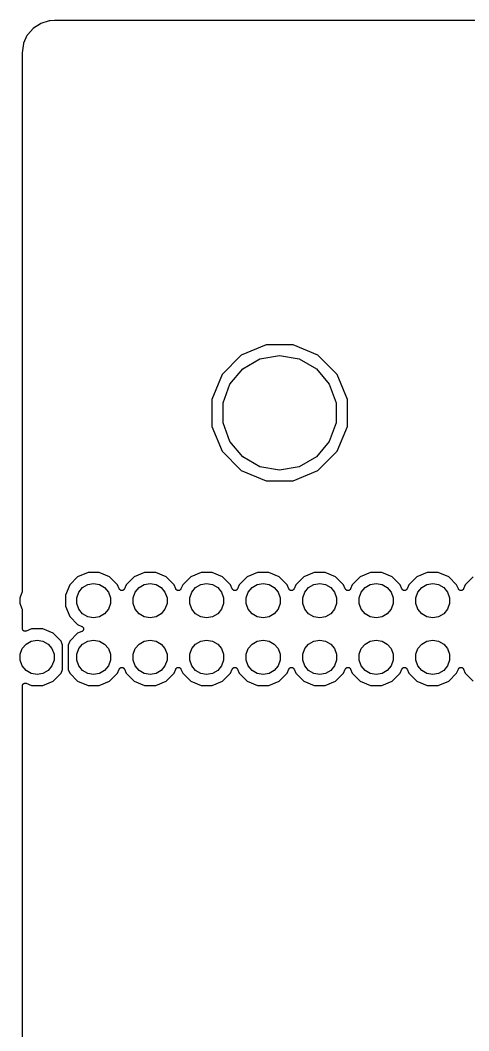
# Model space of a CAD drawing. Extents: x 121 to 245, y -148 to -51.
# Drawn here: x 121.16 to 141.32, y -96.02 to -50.65 of the extents above; entities that cross this region are included whole.
import ezdxf

# ---------------------------------------------------------------- set-up
doc = ezdxf.new("R2010")
doc.units = 0
doc.header["$MEASUREMENT"] = 0
doc.layers.add('BLACK', color=7, linetype='CONTINUOUS')

msp = doc.modelspace()

# ---------------------------------------------------------------- linework, layer by layer
at = {"layer": 'BLACK', "linetype": 'CONTINUOUS'}
for p, q in [((121.765, -50.9917), (122.072, -50.7928)), ((122.072, -50.7928), (122.089, -50.7858)), ((122.089, -50.7858), (122.105, -50.7777)), ((122.105, -50.7777), (122.479, -50.6657)), ((122.479, -50.6657), (122.493, -50.6641)), ((122.493, -50.6641), (122.506, -50.6607)), ((122.506, -50.6607), (122.7, -50.6463)), ((122.7, -50.6463), (122.705, -50.6468)), ((122.705, -50.6468), (122.709, -50.646)), ((122.709, -50.646), (243.026, -50.646)), ((121.499, -51.2924), (121.738, -51.0154)), ((121.738, -51.0154), (121.752, -51.004)), ((121.752, -51.004), (121.765, -50.9917)), ((121.259, -52.1044), (121.319, -51.6901)), ((121.319, -51.6901), (121.324, -51.673)), ((121.324, -51.673), (121.329, -51.6555)), ((121.329, -51.6555), (121.48, -51.3227)), ((121.48, -51.3227), (121.49, -51.3078)), ((121.49, -51.3078), (121.499, -51.2924)), ((121.258, -52.1224), (121.26, -52.1134)), ((121.258, -76.3146), (121.258, -52.1224)), ((121.26, -52.1134), (121.259, -52.1044)), ((132.21, -65.2272), (131.09, -65.6912)), ((133.423, -65.2272), (132.21, -65.2272)), ((134.543, -65.6912), (133.423, -65.2272)), ((131.09, -65.6912), (130.233, -66.5486)), ((131.934, -65.8516), (132.817, -65.696)), ((132.817, -65.696), (133.699, -65.8516)), ((135.401, -66.5486), (134.543, -65.6912)), ((131.159, -66.2994), (131.934, -65.8516)), ((133.699, -65.8516), (134.474, -66.2994)), ((130.233, -66.5486), (129.769, -67.6689)), ((130.583, -66.9856), (131.159, -66.2994)), ((134.474, -66.2994), (135.05, -66.9856)), ((135.865, -67.6689), (135.401, -66.5486)), ((130.277, -67.8273), (130.583, -66.9856)), ((135.05, -66.9856), (135.357, -67.8273)), ((129.769, -67.6689), (129.769, -68.8815)), ((130.277, -68.7231), (130.277, -67.8273)), ((135.357, -67.8273), (135.357, -68.7231)), ((135.865, -68.8815), (135.865, -67.6689)), ((129.769, -68.8815), (130.233, -70.0018)), ((130.583, -69.5648), (130.277, -68.7231)), ((135.357, -68.7231), (135.05, -69.5648)), ((135.401, -70.0018), (135.865, -68.8815)), ((131.159, -70.251), (130.583, -69.5648)), ((135.05, -69.5648), (134.474, -70.251)), ((130.233, -70.0018), (131.09, -70.8592)), ((131.934, -70.6988), (131.159, -70.251)), ((134.474, -70.251), (133.699, -70.6988)), ((134.543, -70.8592), (135.401, -70.0018)), ((132.817, -70.8544), (131.934, -70.6988)), ((133.699, -70.6988), (132.817, -70.8544)), ((131.09, -70.8592), (132.21, -71.3232)), ((133.423, -71.3232), (134.543, -70.8592)), ((132.21, -71.3232), (133.423, -71.3232)), ((123.742, -75.633), (123.385, -75.9897)), ((124.208, -75.44), (123.742, -75.633)), ((124.712, -75.44), (124.208, -75.44)), ((125.178, -75.633), (124.712, -75.44)), ((125.535, -75.9897), (125.178, -75.633)), ((126.282, -75.633), (125.925, -75.9897)), ((126.748, -75.44), (126.282, -75.633)), ((127.252, -75.44), (126.748, -75.44)), ((127.718, -75.633), (127.252, -75.44)), ((128.075, -75.9897), (127.718, -75.633)), ((128.822, -75.633), (128.465, -75.9897)), ((129.288, -75.44), (128.822, -75.633)), ((129.792, -75.44), (129.288, -75.44)), ((130.258, -75.633), (129.792, -75.44)), ((130.615, -75.9897), (130.258, -75.633)), ((131.362, -75.633), (131.005, -75.9897)), ((131.828, -75.44), (131.362, -75.633)), ((132.332, -75.44), (131.828, -75.44)), ((132.798, -75.633), (132.332, -75.44)), ((133.155, -75.9897), (132.798, -75.633)), ((133.902, -75.633), (133.545, -75.9897)), ((134.368, -75.44), (133.902, -75.633)), ((134.872, -75.44), (134.368, -75.44)), ((135.338, -75.633), (134.872, -75.44)), ((135.695, -75.9897), (135.338, -75.633)), ((136.442, -75.633), (136.085, -75.9897)), ((136.908, -75.44), (136.442, -75.633)), ((137.412, -75.44), (136.908, -75.44)), ((137.878, -75.633), (137.412, -75.44)), ((138.235, -75.9897), (137.878, -75.633)), ((138.982, -75.633), (138.625, -75.9897)), ((139.448, -75.44), (138.982, -75.633)), ((139.952, -75.44), (139.448, -75.44)), ((140.418, -75.633), (139.952, -75.44)), ((140.775, -75.9897), (140.418, -75.633)), ((141.522, -75.633), (141.165, -75.9897)), ((123.385, -75.9897), (123.192, -76.4558)), ((123.792, -76.3221), (123.964, -76.1168)), ((123.964, -76.1168), (124.196, -75.9828)), ((124.196, -75.9828), (124.46, -75.9363)), ((124.46, -75.9363), (124.724, -75.9828)), ((124.724, -75.9828), (124.956, -76.1168)), ((124.956, -76.1168), (125.128, -76.3221)), ((125.613, -76.1773), (125.535, -75.9897)), ((125.622, -76.1913), (125.613, -76.1773)), ((125.629, -76.2061), (125.622, -76.1913)), ((125.633, -76.2098), (125.629, -76.2061)), ((125.636, -76.2145), (125.633, -76.2098)), ((125.65, -76.2246), (125.636, -76.2145)), ((125.662, -76.2359), (125.65, -76.2246)), ((125.81, -76.2246), (125.798, -76.2359)), ((125.824, -76.2145), (125.81, -76.2246)), ((125.827, -76.2098), (125.824, -76.2145)), ((125.831, -76.2061), (125.827, -76.2098)), ((125.838, -76.1913), (125.831, -76.2061)), ((125.847, -76.1773), (125.838, -76.1913)), ((125.925, -75.9897), (125.847, -76.1773)), ((126.332, -76.3221), (126.504, -76.1168)), ((126.504, -76.1168), (126.736, -75.9828)), ((126.736, -75.9828), (127, -75.9363)), ((127, -75.9363), (127.264, -75.9828)), ((127.264, -75.9828), (127.496, -76.1168)), ((127.496, -76.1168), (127.668, -76.3221)), ((128.153, -76.1773), (128.075, -75.9897)), ((128.162, -76.1913), (128.153, -76.1773)), ((128.169, -76.2061), (128.162, -76.1913)), ((128.173, -76.2098), (128.169, -76.2061)), ((128.176, -76.2145), (128.173, -76.2098)), ((128.19, -76.2246), (128.176, -76.2145)), ((128.202, -76.2359), (128.19, -76.2246)), ((128.35, -76.2246), (128.338, -76.2359)), ((128.364, -76.2145), (128.35, -76.2246)), ((128.367, -76.2098), (128.364, -76.2145)), ((128.371, -76.2061), (128.367, -76.2098)), ((128.378, -76.1913), (128.371, -76.2061)), ((128.387, -76.1773), (128.378, -76.1913)), ((128.465, -75.9897), (128.387, -76.1773)), ((128.872, -76.3221), (129.044, -76.1168)), ((129.044, -76.1168), (129.276, -75.9828)), ((129.276, -75.9828), (129.54, -75.9363)), ((129.54, -75.9363), (129.804, -75.9828)), ((129.804, -75.9828), (130.036, -76.1168)), ((130.036, -76.1168), (130.208, -76.3221)), ((130.693, -76.1773), (130.615, -75.9897)), ((130.702, -76.1913), (130.693, -76.1773)), ((130.709, -76.2061), (130.702, -76.1913)), ((130.713, -76.2098), (130.709, -76.2061)), ((130.716, -76.2145), (130.713, -76.2098)), ((130.73, -76.2246), (130.716, -76.2145)), ((130.742, -76.2359), (130.73, -76.2246)), ((130.89, -76.2246), (130.878, -76.2359)), ((130.904, -76.2145), (130.89, -76.2246)), ((130.907, -76.2098), (130.904, -76.2145)), ((130.911, -76.2061), (130.907, -76.2098)), ((130.918, -76.1913), (130.911, -76.2061)), ((130.927, -76.1773), (130.918, -76.1913)), ((131.005, -75.9897), (130.927, -76.1773)), ((131.412, -76.3221), (131.584, -76.1168)), ((131.584, -76.1168), (131.816, -75.9828)), ((131.816, -75.9828), (132.08, -75.9363)), ((132.08, -75.9363), (132.344, -75.9828)), ((132.344, -75.9828), (132.576, -76.1168)), ((132.576, -76.1168), (132.748, -76.3221)), ((133.233, -76.1773), (133.155, -75.9897)), ((133.242, -76.1913), (133.233, -76.1773)), ((133.249, -76.2061), (133.242, -76.1913)), ((133.253, -76.2098), (133.249, -76.2061)), ((133.256, -76.2145), (133.253, -76.2098)), ((133.27, -76.2246), (133.256, -76.2145)), ((133.282, -76.2359), (133.27, -76.2246)), ((133.43, -76.2246), (133.418, -76.2359)), ((133.444, -76.2145), (133.43, -76.2246)), ((133.447, -76.2098), (133.444, -76.2145)), ((133.451, -76.2061), (133.447, -76.2098)), ((133.458, -76.1913), (133.451, -76.2061)), ((133.467, -76.1773), (133.458, -76.1913)), ((133.545, -75.9897), (133.467, -76.1773)), ((133.952, -76.3221), (134.124, -76.1168)), ((134.124, -76.1168), (134.356, -75.9828)), ((134.356, -75.9828), (134.62, -75.9363)), ((134.62, -75.9363), (134.884, -75.9828)), ((134.884, -75.9828), (135.116, -76.1168)), ((135.116, -76.1168), (135.288, -76.3221)), ((135.773, -76.1773), (135.695, -75.9897)), ((135.782, -76.1913), (135.773, -76.1773)), ((135.789, -76.2061), (135.782, -76.1913)), ((135.793, -76.2098), (135.789, -76.2061)), ((135.796, -76.2145), (135.793, -76.2098)), ((135.81, -76.2246), (135.796, -76.2145)), ((135.822, -76.2359), (135.81, -76.2246)), ((135.97, -76.2246), (135.958, -76.2359)), ((135.984, -76.2145), (135.97, -76.2246)), ((135.987, -76.2098), (135.984, -76.2145)), ((135.991, -76.2061), (135.987, -76.2098)), ((135.998, -76.1913), (135.991, -76.2061)), ((136.007, -76.1773), (135.998, -76.1913)), ((136.085, -75.9897), (136.007, -76.1773)), ((136.492, -76.3221), (136.664, -76.1168)), ((136.664, -76.1168), (136.896, -75.9828)), ((136.896, -75.9828), (137.16, -75.9363)), ((137.16, -75.9363), (137.424, -75.9828)), ((137.424, -75.9828), (137.656, -76.1168)), ((137.656, -76.1168), (137.828, -76.3221)), ((138.313, -76.1773), (138.235, -75.9897)), ((138.322, -76.1913), (138.313, -76.1773)), ((138.329, -76.2061), (138.322, -76.1913)), ((138.333, -76.2098), (138.329, -76.2061)), ((138.336, -76.2145), (138.333, -76.2098)), ((138.35, -76.2246), (138.336, -76.2145)), ((138.362, -76.2359), (138.35, -76.2246)), ((138.51, -76.2246), (138.498, -76.2359)), ((138.524, -76.2145), (138.51, -76.2246)), ((138.527, -76.2098), (138.524, -76.2145)), ((138.531, -76.2061), (138.527, -76.2098)), ((138.538, -76.1913), (138.531, -76.2061)), ((138.547, -76.1773), (138.538, -76.1913)), ((138.625, -75.9897), (138.547, -76.1773)), ((139.032, -76.3221), (139.204, -76.1168)), ((139.204, -76.1168), (139.436, -75.9828)), ((139.436, -75.9828), (139.7, -75.9363)), ((139.7, -75.9363), (139.964, -75.9828)), ((139.964, -75.9828), (140.196, -76.1168)), ((140.196, -76.1168), (140.368, -76.3221)), ((140.853, -76.1773), (140.775, -75.9897)), ((140.862, -76.1913), (140.853, -76.1773)), ((140.869, -76.2061), (140.862, -76.1913)), ((140.873, -76.2098), (140.869, -76.2061)), ((140.876, -76.2145), (140.873, -76.2098)), ((140.89, -76.2246), (140.876, -76.2145)), ((140.902, -76.2359), (140.89, -76.2246)), ((141.05, -76.2246), (141.038, -76.2359)), ((141.064, -76.2145), (141.05, -76.2246)), ((141.067, -76.2098), (141.064, -76.2145)), ((141.071, -76.2061), (141.067, -76.2098)), ((141.078, -76.1913), (141.071, -76.2061)), ((141.087, -76.1773), (141.078, -76.1913)), ((141.165, -75.9897), (141.087, -76.1773)), ((121.16, -76.574), (121.252, -76.3221)), ((121.16, -76.842), (121.16, -76.574)), ((121.252, -76.3221), (121.258, -76.3146)), ((123.192, -76.4558), (123.192, -76.9602)), ((123.7, -76.574), (123.792, -76.3221)), ((123.7, -76.842), (123.7, -76.574)), ((125.128, -76.3221), (125.22, -76.574)), ((125.22, -76.574), (125.22, -76.842)), ((125.667, -76.238), (125.662, -76.2359)), ((125.671, -76.2414), (125.667, -76.238)), ((125.687, -76.2464), (125.671, -76.2414)), ((125.703, -76.2527), (125.687, -76.2464)), ((125.708, -76.253), (125.703, -76.2527)), ((125.713, -76.2547), (125.708, -76.253)), ((125.73, -76.2539), (125.713, -76.2547)), ((125.747, -76.2547), (125.73, -76.2539)), ((125.752, -76.253), (125.747, -76.2547)), ((125.757, -76.2527), (125.752, -76.253)), ((125.773, -76.2464), (125.757, -76.2527)), ((125.789, -76.2414), (125.773, -76.2464)), ((125.793, -76.238), (125.789, -76.2414)), ((125.798, -76.2359), (125.793, -76.238)), ((126.24, -76.574), (126.332, -76.3221)), ((126.24, -76.842), (126.24, -76.574)), ((127.668, -76.3221), (127.76, -76.574)), ((127.76, -76.574), (127.76, -76.842)), ((128.207, -76.238), (128.202, -76.2359)), ((128.211, -76.2414), (128.207, -76.238)), ((128.227, -76.2464), (128.211, -76.2414)), ((128.243, -76.2527), (128.227, -76.2464)), ((128.248, -76.253), (128.243, -76.2527)), ((128.253, -76.2547), (128.248, -76.253)), ((128.27, -76.2539), (128.253, -76.2547)), ((128.287, -76.2547), (128.27, -76.2539)), ((128.292, -76.253), (128.287, -76.2547)), ((128.297, -76.2527), (128.292, -76.253)), ((128.313, -76.2464), (128.297, -76.2527)), ((128.329, -76.2414), (128.313, -76.2464)), ((128.333, -76.238), (128.329, -76.2414)), ((128.338, -76.2359), (128.333, -76.238)), ((128.78, -76.574), (128.872, -76.3221)), ((128.78, -76.842), (128.78, -76.574)), ((130.208, -76.3221), (130.3, -76.574)), ((130.3, -76.574), (130.3, -76.842)), ((130.747, -76.238), (130.742, -76.2359)), ((130.751, -76.2414), (130.747, -76.238)), ((130.767, -76.2464), (130.751, -76.2414)), ((130.783, -76.2527), (130.767, -76.2464)), ((130.788, -76.253), (130.783, -76.2527)), ((130.793, -76.2547), (130.788, -76.253)), ((130.81, -76.2539), (130.793, -76.2547)), ((130.827, -76.2547), (130.81, -76.2539)), ((130.832, -76.253), (130.827, -76.2547)), ((130.837, -76.2527), (130.832, -76.253)), ((130.853, -76.2464), (130.837, -76.2527)), ((130.869, -76.2414), (130.853, -76.2464)), ((130.873, -76.238), (130.869, -76.2414)), ((130.878, -76.2359), (130.873, -76.238)), ((131.32, -76.574), (131.412, -76.3221)), ((131.32, -76.842), (131.32, -76.574)), ((132.748, -76.3221), (132.84, -76.574)), ((132.84, -76.574), (132.84, -76.842)), ((133.287, -76.238), (133.282, -76.2359)), ((133.291, -76.2414), (133.287, -76.238)), ((133.307, -76.2464), (133.291, -76.2414)), ((133.323, -76.2527), (133.307, -76.2464)), ((133.328, -76.253), (133.323, -76.2527)), ((133.333, -76.2547), (133.328, -76.253)), ((133.35, -76.2539), (133.333, -76.2547)), ((133.367, -76.2547), (133.35, -76.2539)), ((133.372, -76.253), (133.367, -76.2547)), ((133.377, -76.2527), (133.372, -76.253)), ((133.393, -76.2464), (133.377, -76.2527)), ((133.409, -76.2414), (133.393, -76.2464)), ((133.413, -76.238), (133.409, -76.2414)), ((133.418, -76.2359), (133.413, -76.238)), ((133.86, -76.574), (133.952, -76.3221)), ((133.86, -76.842), (133.86, -76.574)), ((135.288, -76.3221), (135.38, -76.574)), ((135.38, -76.574), (135.38, -76.842)), ((135.827, -76.238), (135.822, -76.2359)), ((135.831, -76.2414), (135.827, -76.238)), ((135.847, -76.2464), (135.831, -76.2414)), ((135.863, -76.2527), (135.847, -76.2464)), ((135.868, -76.253), (135.863, -76.2527)), ((135.873, -76.2547), (135.868, -76.253)), ((135.89, -76.2539), (135.873, -76.2547)), ((135.907, -76.2547), (135.89, -76.2539)), ((135.912, -76.253), (135.907, -76.2547)), ((135.917, -76.2527), (135.912, -76.253)), ((135.933, -76.2464), (135.917, -76.2527)), ((135.949, -76.2414), (135.933, -76.2464)), ((135.953, -76.238), (135.949, -76.2414)), ((135.958, -76.2359), (135.953, -76.238)), ((136.4, -76.574), (136.492, -76.3221)), ((136.4, -76.842), (136.4, -76.574)), ((137.828, -76.3221), (137.92, -76.574)), ((137.92, -76.574), (137.92, -76.842)), ((138.367, -76.238), (138.362, -76.2359)), ((138.371, -76.2414), (138.367, -76.238)), ((138.387, -76.2464), (138.371, -76.2414)), ((138.403, -76.2527), (138.387, -76.2464)), ((138.408, -76.253), (138.403, -76.2527)), ((138.413, -76.2547), (138.408, -76.253)), ((138.43, -76.2539), (138.413, -76.2547)), ((138.447, -76.2547), (138.43, -76.2539)), ((138.452, -76.253), (138.447, -76.2547)), ((138.457, -76.2527), (138.452, -76.253)), ((138.473, -76.2464), (138.457, -76.2527)), ((138.489, -76.2414), (138.473, -76.2464)), ((138.493, -76.238), (138.489, -76.2414)), ((138.498, -76.2359), (138.493, -76.238)), ((138.94, -76.574), (139.032, -76.3221)), ((138.94, -76.842), (138.94, -76.574)), ((140.368, -76.3221), (140.46, -76.574)), ((140.46, -76.574), (140.46, -76.842)), ((140.907, -76.238), (140.902, -76.2359)), ((140.911, -76.2414), (140.907, -76.238)), ((140.927, -76.2464), (140.911, -76.2414)), ((140.943, -76.2527), (140.927, -76.2464)), ((140.948, -76.253), (140.943, -76.2527)), ((140.953, -76.2547), (140.948, -76.253)), ((140.97, -76.2539), (140.953, -76.2547)), ((140.987, -76.2547), (140.97, -76.2539)), ((140.992, -76.253), (140.987, -76.2547)), ((140.997, -76.2527), (140.992, -76.253)), ((141.013, -76.2464), (140.997, -76.2527)), ((141.029, -76.2414), (141.013, -76.2464)), ((141.033, -76.238), (141.029, -76.2414)), ((141.038, -76.2359), (141.033, -76.238)), ((121.252, -77.0939), (121.16, -76.842)), ((121.258, -77.1014), (121.252, -77.0939)), ((121.258, -77.9597), (121.258, -77.1014)), ((123.192, -76.9602), (123.385, -77.4263)), ((123.792, -77.0939), (123.7, -76.842)), ((123.964, -77.2992), (123.792, -77.0939)), ((125.128, -77.0939), (124.956, -77.2992)), ((125.22, -76.842), (125.128, -77.0939)), ((126.332, -77.0939), (126.24, -76.842)), ((126.504, -77.2992), (126.332, -77.0939)), ((127.668, -77.0939), (127.496, -77.2992)), ((127.76, -76.842), (127.668, -77.0939)), ((128.872, -77.0939), (128.78, -76.842)), ((129.044, -77.2992), (128.872, -77.0939)), ((130.208, -77.0939), (130.036, -77.2992)), ((130.3, -76.842), (130.208, -77.0939)), ((131.412, -77.0939), (131.32, -76.842)), ((131.584, -77.2992), (131.412, -77.0939)), ((132.748, -77.0939), (132.576, -77.2992)), ((132.84, -76.842), (132.748, -77.0939)), ((133.952, -77.0939), (133.86, -76.842)), ((134.124, -77.2992), (133.952, -77.0939)), ((135.288, -77.0939), (135.116, -77.2992)), ((135.38, -76.842), (135.288, -77.0939)), ((136.492, -77.0939), (136.4, -76.842)), ((136.664, -77.2992), (136.492, -77.0939)), ((137.828, -77.0939), (137.656, -77.2992)), ((137.92, -76.842), (137.828, -77.0939)), ((139.032, -77.0939), (138.94, -76.842)), ((139.204, -77.2992), (139.032, -77.0939)), ((140.368, -77.0939), (140.196, -77.2992)), ((140.46, -76.842), (140.368, -77.0939)), ((123.385, -77.4263), (123.742, -77.783)), ((124.196, -77.4332), (123.964, -77.2992)), ((124.46, -77.4797), (124.196, -77.4332)), ((124.724, -77.4332), (124.46, -77.4797)), ((124.956, -77.2992), (124.724, -77.4332)), ((126.736, -77.4332), (126.504, -77.2992)), ((127, -77.4797), (126.736, -77.4332)), ((127.264, -77.4332), (127, -77.4797)), ((127.496, -77.2992), (127.264, -77.4332)), ((129.276, -77.4332), (129.044, -77.2992)), ((129.54, -77.4797), (129.276, -77.4332)), ((129.804, -77.4332), (129.54, -77.4797)), ((130.036, -77.2992), (129.804, -77.4332)), ((131.816, -77.4332), (131.584, -77.2992)), ((132.08, -77.4797), (131.816, -77.4332)), ((132.344, -77.4332), (132.08, -77.4797)), ((132.576, -77.2992), (132.344, -77.4332)), ((134.356, -77.4332), (134.124, -77.2992)), ((134.62, -77.4797), (134.356, -77.4332)), ((134.884, -77.4332), (134.62, -77.4797)), ((135.116, -77.2992), (134.884, -77.4332)), ((136.896, -77.4332), (136.664, -77.2992)), ((137.16, -77.4797), (136.896, -77.4332)), ((137.424, -77.4332), (137.16, -77.4797)), ((137.656, -77.2992), (137.424, -77.4332)), ((139.436, -77.4332), (139.204, -77.2992)), ((139.7, -77.4797), (139.436, -77.4332)), ((139.964, -77.4332), (139.7, -77.4797)), ((140.196, -77.2992), (139.964, -77.4332)), ((121.26, -77.9733), (121.258, -77.9597)), ((121.261, -77.9872), (121.26, -77.9733)), ((121.264, -77.9949), (121.261, -77.9872)), ((121.266, -78.0031), (121.264, -77.9949)), ((121.273, -78.0151), (121.266, -78.0031)), ((121.278, -78.0279), (121.273, -78.0151)), ((121.284, -78.0341), (121.278, -78.0279)), ((121.288, -78.0413), (121.284, -78.0341)), ((121.298, -78.0502), (121.288, -78.0413)), ((121.668, -77.98), (121.434, -78.077)), ((122.172, -77.98), (121.668, -77.98)), ((122.638, -78.173), (122.172, -77.98)), ((123.742, -77.783), (123.929, -77.8607)), ((123.929, -77.8607), (123.943, -77.8696)), ((123.943, -77.8696), (123.958, -77.8772)), ((123.958, -77.8772), (123.962, -77.8814)), ((123.962, -77.8814), (123.967, -77.8844)), ((123.967, -77.8844), (123.977, -77.8975)), ((123.977, -77.8975), (123.988, -77.9098)), ((123.988, -77.9098), (123.99, -77.9149)), ((123.99, -78.0411), (123.988, -78.0462)), ((123.99, -77.9149), (123.993, -77.9194)), ((123.993, -78.0366), (123.99, -78.0411)), ((123.993, -77.9194), (123.998, -77.9352)), ((123.998, -78.0208), (123.993, -78.0366)), ((123.998, -77.9352), (124.005, -77.9505)), ((124.005, -78.0055), (123.998, -78.0208)), ((124.005, -77.9505), (124.005, -77.9561)), ((124.005, -77.9561), (124.007, -77.9614)), ((124.007, -77.9946), (124.005, -77.9999)), ((124.005, -77.9999), (124.005, -78.0055)), ((124.007, -77.9614), (124.006, -77.978)), ((124.006, -77.978), (124.007, -77.9946)), ((121.308, -78.0604), (121.298, -78.0502)), ((121.315, -78.0643), (121.308, -78.0604)), ((121.322, -78.0697), (121.315, -78.0643)), ((121.335, -78.0744), (121.322, -78.0697)), ((121.347, -78.0808), (121.335, -78.0744)), ((121.355, -78.0819), (121.347, -78.0808)), ((121.363, -78.0847), (121.355, -78.0819)), ((121.377, -78.0847), (121.363, -78.0847)), ((121.391, -78.0865), (121.377, -78.0847)), ((121.399, -78.0847), (121.391, -78.0865)), ((121.407, -78.0847), (121.399, -78.0847)), ((121.42, -78.08), (121.407, -78.0847)), ((121.434, -78.077), (121.42, -78.08)), ((121.656, -78.5228), (121.92, -78.4763)), ((121.92, -78.4763), (122.184, -78.5228)), ((122.995, -78.5297), (122.638, -78.173)), ((123.742, -78.173), (123.385, -78.5297)), ((123.929, -78.0953), (123.742, -78.173)), ((123.943, -78.0864), (123.929, -78.0953)), ((123.958, -78.0788), (123.943, -78.0864)), ((123.962, -78.0746), (123.958, -78.0788)), ((123.967, -78.0716), (123.962, -78.0746)), ((123.977, -78.0585), (123.967, -78.0716)), ((123.988, -78.0462), (123.977, -78.0585)), ((124.196, -78.5228), (124.46, -78.4763)), ((124.46, -78.4763), (124.724, -78.5228)), ((126.736, -78.5228), (127, -78.4763)), ((127, -78.4763), (127.264, -78.5228)), ((129.276, -78.5228), (129.54, -78.4763)), ((129.54, -78.4763), (129.804, -78.5228)), ((131.816, -78.5228), (132.08, -78.4763)), ((132.08, -78.4763), (132.344, -78.5228)), ((134.356, -78.5228), (134.62, -78.4763)), ((134.62, -78.4763), (134.884, -78.5228)), ((136.896, -78.5228), (137.16, -78.4763)), ((137.16, -78.4763), (137.424, -78.5228)), ((139.436, -78.5228), (139.7, -78.4763)), ((139.7, -78.4763), (139.964, -78.5228)), ((121.16, -79.114), (121.252, -78.8621)), ((121.252, -78.8621), (121.424, -78.6568)), ((121.424, -78.6568), (121.656, -78.5228)), ((122.184, -78.5228), (122.416, -78.6568)), ((122.416, -78.6568), (122.588, -78.8621)), ((122.588, -78.8621), (122.68, -79.114)), ((123.065, -78.6988), (122.995, -78.5297)), ((123.065, -79.7049), (123.065, -78.6988)), ((123.385, -78.5297), (123.315, -78.6988)), ((123.315, -78.6988), (123.315, -79.7972)), ((123.7, -79.114), (123.792, -78.8621)), ((123.792, -78.8621), (123.964, -78.6568)), ((123.964, -78.6568), (124.196, -78.5228)), ((124.724, -78.5228), (124.956, -78.6568)), ((124.956, -78.6568), (125.128, -78.8621)), ((125.128, -78.8621), (125.22, -79.114)), ((126.24, -79.114), (126.332, -78.8621)), ((126.332, -78.8621), (126.504, -78.6568)), ((126.504, -78.6568), (126.736, -78.5228)), ((127.264, -78.5228), (127.496, -78.6568)), ((127.496, -78.6568), (127.668, -78.8621)), ((127.668, -78.8621), (127.76, -79.114)), ((128.78, -79.114), (128.872, -78.8621)), ((128.872, -78.8621), (129.044, -78.6568)), ((129.044, -78.6568), (129.276, -78.5228)), ((129.804, -78.5228), (130.036, -78.6568)), ((130.036, -78.6568), (130.208, -78.8621)), ((130.208, -78.8621), (130.3, -79.114)), ((131.32, -79.114), (131.412, -78.8621)), ((131.412, -78.8621), (131.584, -78.6568)), ((131.584, -78.6568), (131.816, -78.5228)), ((132.344, -78.5228), (132.576, -78.6568)), ((132.576, -78.6568), (132.748, -78.8621)), ((132.748, -78.8621), (132.84, -79.114)), ((133.86, -79.114), (133.952, -78.8621)), ((133.952, -78.8621), (134.124, -78.6568)), ((134.124, -78.6568), (134.356, -78.5228)), ((134.884, -78.5228), (135.116, -78.6568)), ((135.116, -78.6568), (135.288, -78.8621)), ((135.288, -78.8621), (135.38, -79.114)), ((136.4, -79.114), (136.492, -78.8621)), ((136.492, -78.8621), (136.664, -78.6568)), ((136.664, -78.6568), (136.896, -78.5228)), ((137.424, -78.5228), (137.656, -78.6568)), ((137.656, -78.6568), (137.828, -78.8621)), ((137.828, -78.8621), (137.92, -79.114)), ((138.94, -79.114), (139.032, -78.8621)), ((139.032, -78.8621), (139.204, -78.6568)), ((139.204, -78.6568), (139.436, -78.5228)), ((139.964, -78.5228), (140.196, -78.6568)), ((140.196, -78.6568), (140.368, -78.8621)), ((140.368, -78.8621), (140.46, -79.114)), ((121.16, -79.382), (121.16, -79.114)), ((121.252, -79.6339), (121.16, -79.382)), ((122.68, -79.382), (122.588, -79.6339)), ((122.68, -79.114), (122.68, -79.382)), ((123.7, -79.382), (123.7, -79.114)), ((123.792, -79.6339), (123.7, -79.382)), ((125.22, -79.382), (125.128, -79.6339)), ((125.22, -79.114), (125.22, -79.382)), ((126.24, -79.382), (126.24, -79.114)), ((126.332, -79.6339), (126.24, -79.382)), ((127.76, -79.382), (127.668, -79.6339)), ((127.76, -79.114), (127.76, -79.382)), ((128.78, -79.382), (128.78, -79.114)), ((128.872, -79.6339), (128.78, -79.382)), ((130.3, -79.382), (130.208, -79.6339)), ((130.3, -79.114), (130.3, -79.382)), ((131.32, -79.382), (131.32, -79.114)), ((131.412, -79.6339), (131.32, -79.382)), ((132.84, -79.382), (132.748, -79.6339)), ((132.84, -79.114), (132.84, -79.382)), ((133.86, -79.382), (133.86, -79.114)), ((133.952, -79.6339), (133.86, -79.382)), ((135.38, -79.382), (135.288, -79.6339)), ((135.38, -79.114), (135.38, -79.382)), ((136.4, -79.382), (136.4, -79.114)), ((136.492, -79.6339), (136.4, -79.382)), ((137.92, -79.382), (137.828, -79.6339)), ((137.92, -79.114), (137.92, -79.382)), ((138.94, -79.382), (138.94, -79.114)), ((139.032, -79.6339), (138.94, -79.382)), ((140.46, -79.382), (140.368, -79.6339)), ((140.46, -79.114), (140.46, -79.382)), ((121.424, -79.8392), (121.252, -79.6339)), ((121.656, -79.9732), (121.424, -79.8392)), ((122.416, -79.8392), (122.184, -79.9732)), ((122.588, -79.6339), (122.416, -79.8392)), ((122.995, -79.9663), (123.065, -79.7972)), ((123.065, -79.7972), (123.065, -79.7049)), ((123.065, -79.7049), (123.065, -79.7049)), ((123.315, -79.7972), (123.385, -79.9663)), ((123.964, -79.8392), (123.792, -79.6339)), ((124.196, -79.9732), (123.964, -79.8392)), ((124.956, -79.8392), (124.724, -79.9732)), ((125.128, -79.6339), (124.956, -79.8392)), ((125.535, -79.9663), (125.613, -79.7787)), ((125.613, -79.7787), (125.622, -79.7647)), ((125.622, -79.7647), (125.629, -79.7499)), ((125.629, -79.7499), (125.633, -79.7462)), ((125.633, -79.7462), (125.636, -79.7415)), ((125.636, -79.7415), (125.65, -79.7314)), ((125.65, -79.7314), (125.662, -79.7201)), ((125.662, -79.7201), (125.667, -79.718)), ((125.667, -79.718), (125.671, -79.7146)), ((125.671, -79.7146), (125.687, -79.7096)), ((125.687, -79.7096), (125.703, -79.7033)), ((125.703, -79.7033), (125.708, -79.703)), ((125.708, -79.703), (125.713, -79.7013)), ((125.713, -79.7013), (125.73, -79.7021)), ((125.73, -79.7021), (125.747, -79.7013)), ((125.747, -79.7013), (125.752, -79.703)), ((125.752, -79.703), (125.757, -79.7033)), ((125.757, -79.7033), (125.773, -79.7096)), ((125.773, -79.7096), (125.789, -79.7146)), ((125.789, -79.7146), (125.793, -79.718)), ((125.793, -79.718), (125.798, -79.7201)), ((125.798, -79.7201), (125.81, -79.7314)), ((125.81, -79.7314), (125.824, -79.7415)), ((125.824, -79.7415), (125.827, -79.7462)), ((125.827, -79.7462), (125.831, -79.7499)), ((125.831, -79.7499), (125.838, -79.7647)), ((125.838, -79.7647), (125.847, -79.7787)), ((125.847, -79.7787), (125.925, -79.9663)), ((126.504, -79.8392), (126.332, -79.6339)), ((126.736, -79.9732), (126.504, -79.8392)), ((127.496, -79.8392), (127.264, -79.9732)), ((127.668, -79.6339), (127.496, -79.8392)), ((128.075, -79.9663), (128.153, -79.7787)), ((128.153, -79.7787), (128.162, -79.7647)), ((128.162, -79.7647), (128.169, -79.7499)), ((128.169, -79.7499), (128.173, -79.7462)), ((128.173, -79.7462), (128.176, -79.7415)), ((128.176, -79.7415), (128.19, -79.7314)), ((128.19, -79.7314), (128.202, -79.7201)), ((128.202, -79.7201), (128.207, -79.718)), ((128.207, -79.718), (128.211, -79.7146)), ((128.211, -79.7146), (128.227, -79.7096)), ((128.227, -79.7096), (128.243, -79.7033)), ((128.243, -79.7033), (128.248, -79.703)), ((128.248, -79.703), (128.253, -79.7013)), ((128.253, -79.7013), (128.27, -79.7021)), ((128.27, -79.7021), (128.287, -79.7013)), ((128.287, -79.7013), (128.292, -79.703)), ((128.292, -79.703), (128.297, -79.7033)), ((128.297, -79.7033), (128.313, -79.7096)), ((128.313, -79.7096), (128.329, -79.7146)), ((128.329, -79.7146), (128.333, -79.718)), ((128.333, -79.718), (128.338, -79.7201)), ((128.338, -79.7201), (128.35, -79.7314)), ((128.35, -79.7314), (128.364, -79.7415)), ((128.364, -79.7415), (128.367, -79.7462)), ((128.367, -79.7462), (128.371, -79.7499)), ((128.371, -79.7499), (128.378, -79.7647)), ((128.378, -79.7647), (128.387, -79.7787)), ((128.387, -79.7787), (128.465, -79.9663)), ((129.044, -79.8392), (128.872, -79.6339)), ((129.276, -79.9732), (129.044, -79.8392)), ((130.036, -79.8392), (129.804, -79.9732)), ((130.208, -79.6339), (130.036, -79.8392)), ((130.615, -79.9663), (130.693, -79.7787)), ((130.693, -79.7787), (130.702, -79.7647)), ((130.702, -79.7647), (130.709, -79.7499)), ((130.709, -79.7499), (130.713, -79.7462)), ((130.713, -79.7462), (130.716, -79.7415)), ((130.716, -79.7415), (130.73, -79.7314)), ((130.73, -79.7314), (130.742, -79.7201)), ((130.742, -79.7201), (130.747, -79.718)), ((130.747, -79.718), (130.751, -79.7146)), ((130.751, -79.7146), (130.767, -79.7096)), ((130.767, -79.7096), (130.783, -79.7033)), ((130.783, -79.7033), (130.788, -79.703)), ((130.788, -79.703), (130.793, -79.7013)), ((130.793, -79.7013), (130.81, -79.7021)), ((130.81, -79.7021), (130.827, -79.7013)), ((130.827, -79.7013), (130.832, -79.703)), ((130.832, -79.703), (130.837, -79.7033)), ((130.837, -79.7033), (130.853, -79.7096)), ((130.853, -79.7096), (130.869, -79.7146)), ((130.869, -79.7146), (130.873, -79.718)), ((130.873, -79.718), (130.878, -79.7201)), ((130.878, -79.7201), (130.89, -79.7314)), ((130.89, -79.7314), (130.904, -79.7415)), ((130.904, -79.7415), (130.907, -79.7462)), ((130.907, -79.7462), (130.911, -79.7499)), ((130.911, -79.7499), (130.918, -79.7647)), ((130.918, -79.7647), (130.927, -79.7787)), ((130.927, -79.7787), (131.005, -79.9663)), ((131.584, -79.8392), (131.412, -79.6339)), ((131.816, -79.9732), (131.584, -79.8392)), ((132.576, -79.8392), (132.344, -79.9732)), ((132.748, -79.6339), (132.576, -79.8392)), ((133.155, -79.9663), (133.233, -79.7787)), ((133.233, -79.7787), (133.242, -79.7647)), ((133.242, -79.7647), (133.249, -79.7499)), ((133.249, -79.7499), (133.253, -79.7462)), ((133.253, -79.7462), (133.256, -79.7415)), ((133.256, -79.7415), (133.27, -79.7314)), ((133.27, -79.7314), (133.282, -79.7201)), ((133.282, -79.7201), (133.287, -79.718)), ((133.287, -79.718), (133.291, -79.7146)), ((133.291, -79.7146), (133.307, -79.7096)), ((133.307, -79.7096), (133.323, -79.7033)), ((133.323, -79.7033), (133.328, -79.703)), ((133.328, -79.703), (133.333, -79.7013)), ((133.333, -79.7013), (133.35, -79.7021)), ((133.35, -79.7021), (133.367, -79.7013)), ((133.367, -79.7013), (133.372, -79.703)), ((133.372, -79.703), (133.377, -79.7033)), ((133.377, -79.7033), (133.393, -79.7096)), ((133.393, -79.7096), (133.409, -79.7146)), ((133.409, -79.7146), (133.413, -79.718)), ((133.413, -79.718), (133.418, -79.7201)), ((133.418, -79.7201), (133.43, -79.7314)), ((133.43, -79.7314), (133.444, -79.7415)), ((133.444, -79.7415), (133.447, -79.7462)), ((133.447, -79.7462), (133.451, -79.7499)), ((133.451, -79.7499), (133.458, -79.7647)), ((133.458, -79.7647), (133.467, -79.7787)), ((133.467, -79.7787), (133.545, -79.9663)), ((134.124, -79.8392), (133.952, -79.6339)), ((134.356, -79.9732), (134.124, -79.8392)), ((135.116, -79.8392), (134.884, -79.9732)), ((135.288, -79.6339), (135.116, -79.8392)), ((135.695, -79.9663), (135.773, -79.7787)), ((135.773, -79.7787), (135.782, -79.7647)), ((135.782, -79.7647), (135.789, -79.7499)), ((135.789, -79.7499), (135.793, -79.7462)), ((135.793, -79.7462), (135.796, -79.7415)), ((135.796, -79.7415), (135.81, -79.7314)), ((135.81, -79.7314), (135.822, -79.7201)), ((135.822, -79.7201), (135.827, -79.718)), ((135.827, -79.718), (135.831, -79.7146)), ((135.831, -79.7146), (135.847, -79.7096)), ((135.847, -79.7096), (135.863, -79.7033)), ((135.863, -79.7033), (135.868, -79.703)), ((135.868, -79.703), (135.873, -79.7013)), ((135.873, -79.7013), (135.89, -79.7021)), ((135.89, -79.7021), (135.907, -79.7013)), ((135.907, -79.7013), (135.912, -79.703)), ((135.912, -79.703), (135.917, -79.7033)), ((135.917, -79.7033), (135.933, -79.7096)), ((135.933, -79.7096), (135.949, -79.7146)), ((135.949, -79.7146), (135.953, -79.718)), ((135.953, -79.718), (135.958, -79.7201)), ((135.958, -79.7201), (135.97, -79.7314)), ((135.97, -79.7314), (135.984, -79.7415)), ((135.984, -79.7415), (135.987, -79.7462)), ((135.987, -79.7462), (135.991, -79.7499)), ((135.991, -79.7499), (135.998, -79.7647)), ((135.998, -79.7647), (136.007, -79.7787)), ((136.007, -79.7787), (136.085, -79.9663)), ((136.664, -79.8392), (136.492, -79.6339)), ((136.896, -79.9732), (136.664, -79.8392)), ((137.656, -79.8392), (137.424, -79.9732)), ((137.828, -79.6339), (137.656, -79.8392)), ((138.235, -79.9663), (138.313, -79.7787)), ((138.313, -79.7787), (138.322, -79.7647)), ((138.322, -79.7647), (138.329, -79.7499)), ((138.329, -79.7499), (138.333, -79.7462)), ((138.333, -79.7462), (138.336, -79.7415)), ((138.336, -79.7415), (138.35, -79.7314)), ((138.35, -79.7314), (138.362, -79.7201)), ((138.362, -79.7201), (138.367, -79.718)), ((138.367, -79.718), (138.371, -79.7146)), ((138.371, -79.7146), (138.387, -79.7096)), ((138.387, -79.7096), (138.403, -79.7033)), ((138.403, -79.7033), (138.408, -79.703)), ((138.408, -79.703), (138.413, -79.7013)), ((138.413, -79.7013), (138.43, -79.7021)), ((138.43, -79.7021), (138.447, -79.7013)), ((138.447, -79.7013), (138.452, -79.703)), ((138.452, -79.703), (138.457, -79.7033)), ((138.457, -79.7033), (138.473, -79.7096)), ((138.473, -79.7096), (138.489, -79.7146)), ((138.489, -79.7146), (138.493, -79.718)), ((138.493, -79.718), (138.498, -79.7201)), ((138.498, -79.7201), (138.51, -79.7314)), ((138.51, -79.7314), (138.524, -79.7415)), ((138.524, -79.7415), (138.527, -79.7462)), ((138.527, -79.7462), (138.531, -79.7499)), ((138.531, -79.7499), (138.538, -79.7647)), ((138.538, -79.7647), (138.547, -79.7787)), ((138.547, -79.7787), (138.625, -79.9663)), ((139.204, -79.8392), (139.032, -79.6339)), ((139.436, -79.9732), (139.204, -79.8392)), ((140.196, -79.8392), (139.964, -79.9732)), ((140.368, -79.6339), (140.196, -79.8392)), ((140.775, -79.9663), (140.853, -79.7787)), ((140.853, -79.7787), (140.862, -79.7647)), ((140.862, -79.7647), (140.869, -79.7499)), ((140.869, -79.7499), (140.873, -79.7462)), ((140.873, -79.7462), (140.876, -79.7415)), ((140.876, -79.7415), (140.89, -79.7314)), ((140.89, -79.7314), (140.902, -79.7201)), ((140.902, -79.7201), (140.907, -79.718)), ((140.907, -79.718), (140.911, -79.7146)), ((140.911, -79.7146), (140.927, -79.7096)), ((140.927, -79.7096), (140.943, -79.7033)), ((140.943, -79.7033), (140.948, -79.703)), ((140.948, -79.703), (140.953, -79.7013)), ((140.953, -79.7013), (140.97, -79.7021)), ((140.97, -79.7021), (140.987, -79.7013)), ((140.987, -79.7013), (140.992, -79.703)), ((140.992, -79.703), (140.997, -79.7033)), ((140.997, -79.7033), (141.013, -79.7096)), ((141.013, -79.7096), (141.029, -79.7146)), ((141.029, -79.7146), (141.033, -79.718)), ((141.033, -79.718), (141.038, -79.7201)), ((141.038, -79.7201), (141.05, -79.7314)), ((141.05, -79.7314), (141.064, -79.7415)), ((141.064, -79.7415), (141.067, -79.7462)), ((141.067, -79.7462), (141.071, -79.7499)), ((141.071, -79.7499), (141.078, -79.7647)), ((141.078, -79.7647), (141.087, -79.7787)), ((141.087, -79.7787), (141.165, -79.9663)), ((121.92, -80.0197), (121.656, -79.9732)), ((122.184, -79.9732), (121.92, -80.0197)), ((122.638, -80.323), (122.995, -79.9663)), ((123.385, -79.9663), (123.742, -80.323)), ((124.46, -80.0197), (124.196, -79.9732)), ((124.724, -79.9732), (124.46, -80.0197)), ((125.178, -80.323), (125.535, -79.9663)), ((125.925, -79.9663), (126.282, -80.323)), ((127, -80.0197), (126.736, -79.9732)), ((127.264, -79.9732), (127, -80.0197)), ((127.718, -80.323), (128.075, -79.9663)), ((128.465, -79.9663), (128.822, -80.323)), ((129.54, -80.0197), (129.276, -79.9732)), ((129.804, -79.9732), (129.54, -80.0197)), ((130.258, -80.323), (130.615, -79.9663)), ((131.005, -79.9663), (131.362, -80.323)), ((132.08, -80.0197), (131.816, -79.9732)), ((132.344, -79.9732), (132.08, -80.0197)), ((132.798, -80.323), (133.155, -79.9663)), ((133.545, -79.9663), (133.902, -80.323)), ((134.62, -80.0197), (134.356, -79.9732)), ((134.884, -79.9732), (134.62, -80.0197)), ((135.338, -80.323), (135.695, -79.9663)), ((136.085, -79.9663), (136.442, -80.323)), ((137.16, -80.0197), (136.896, -79.9732)), ((137.424, -79.9732), (137.16, -80.0197)), ((137.878, -80.323), (138.235, -79.9663)), ((138.625, -79.9663), (138.982, -80.323)), ((139.7, -80.0197), (139.436, -79.9732)), ((139.964, -79.9732), (139.7, -80.0197)), ((140.418, -80.323), (140.775, -79.9663)), ((141.165, -79.9663), (141.522, -80.323)), ((121.258, -80.5363), (121.26, -80.5227)), ((121.258, -118.6), (121.258, -80.5363)), ((121.26, -80.5227), (121.261, -80.5088)), ((121.261, -80.5088), (121.264, -80.5011)), ((121.264, -80.5011), (121.266, -80.4929)), ((121.266, -80.4929), (121.273, -80.4809)), ((121.273, -80.4809), (121.278, -80.4681)), ((121.278, -80.4681), (121.284, -80.4619)), ((121.284, -80.4619), (121.288, -80.4547)), ((121.288, -80.4547), (121.298, -80.4458)), ((121.298, -80.4458), (121.308, -80.4356)), ((121.308, -80.4356), (121.315, -80.4317)), ((121.315, -80.4317), (121.322, -80.4263)), ((121.322, -80.4263), (121.335, -80.4216)), ((121.335, -80.4216), (121.347, -80.4152)), ((121.347, -80.4152), (121.355, -80.4141)), ((121.355, -80.4141), (121.363, -80.4113)), ((121.363, -80.4113), (121.377, -80.4113)), ((121.377, -80.4113), (121.391, -80.4095)), ((121.391, -80.4095), (121.399, -80.4113)), ((121.399, -80.4113), (121.407, -80.4113)), ((121.407, -80.4113), (121.42, -80.416)), ((121.42, -80.416), (121.434, -80.419)), ((121.434, -80.419), (121.668, -80.516)), ((121.668, -80.516), (122.172, -80.516)), ((122.172, -80.516), (122.638, -80.323)), ((123.742, -80.323), (124.208, -80.516)), ((124.208, -80.516), (124.712, -80.516)), ((124.712, -80.516), (125.178, -80.323)), ((126.282, -80.323), (126.748, -80.516)), ((126.748, -80.516), (127.252, -80.516)), ((127.252, -80.516), (127.718, -80.323)), ((128.822, -80.323), (129.288, -80.516)), ((129.288, -80.516), (129.792, -80.516)), ((129.792, -80.516), (130.258, -80.323)), ((131.362, -80.323), (131.828, -80.516)), ((131.828, -80.516), (132.332, -80.516)), ((132.332, -80.516), (132.798, -80.323)), ((133.902, -80.323), (134.368, -80.516)), ((134.368, -80.516), (134.872, -80.516)), ((134.872, -80.516), (135.338, -80.323)), ((136.442, -80.323), (136.908, -80.516)), ((136.908, -80.516), (137.412, -80.516)), ((137.412, -80.516), (137.878, -80.323)), ((138.982, -80.323), (139.448, -80.516)), ((139.448, -80.516), (139.952, -80.516)), ((139.952, -80.516), (140.418, -80.323))]:
    msp.add_line(p, q, dxfattribs=at)

doc.saveas('drawing.dxf')
